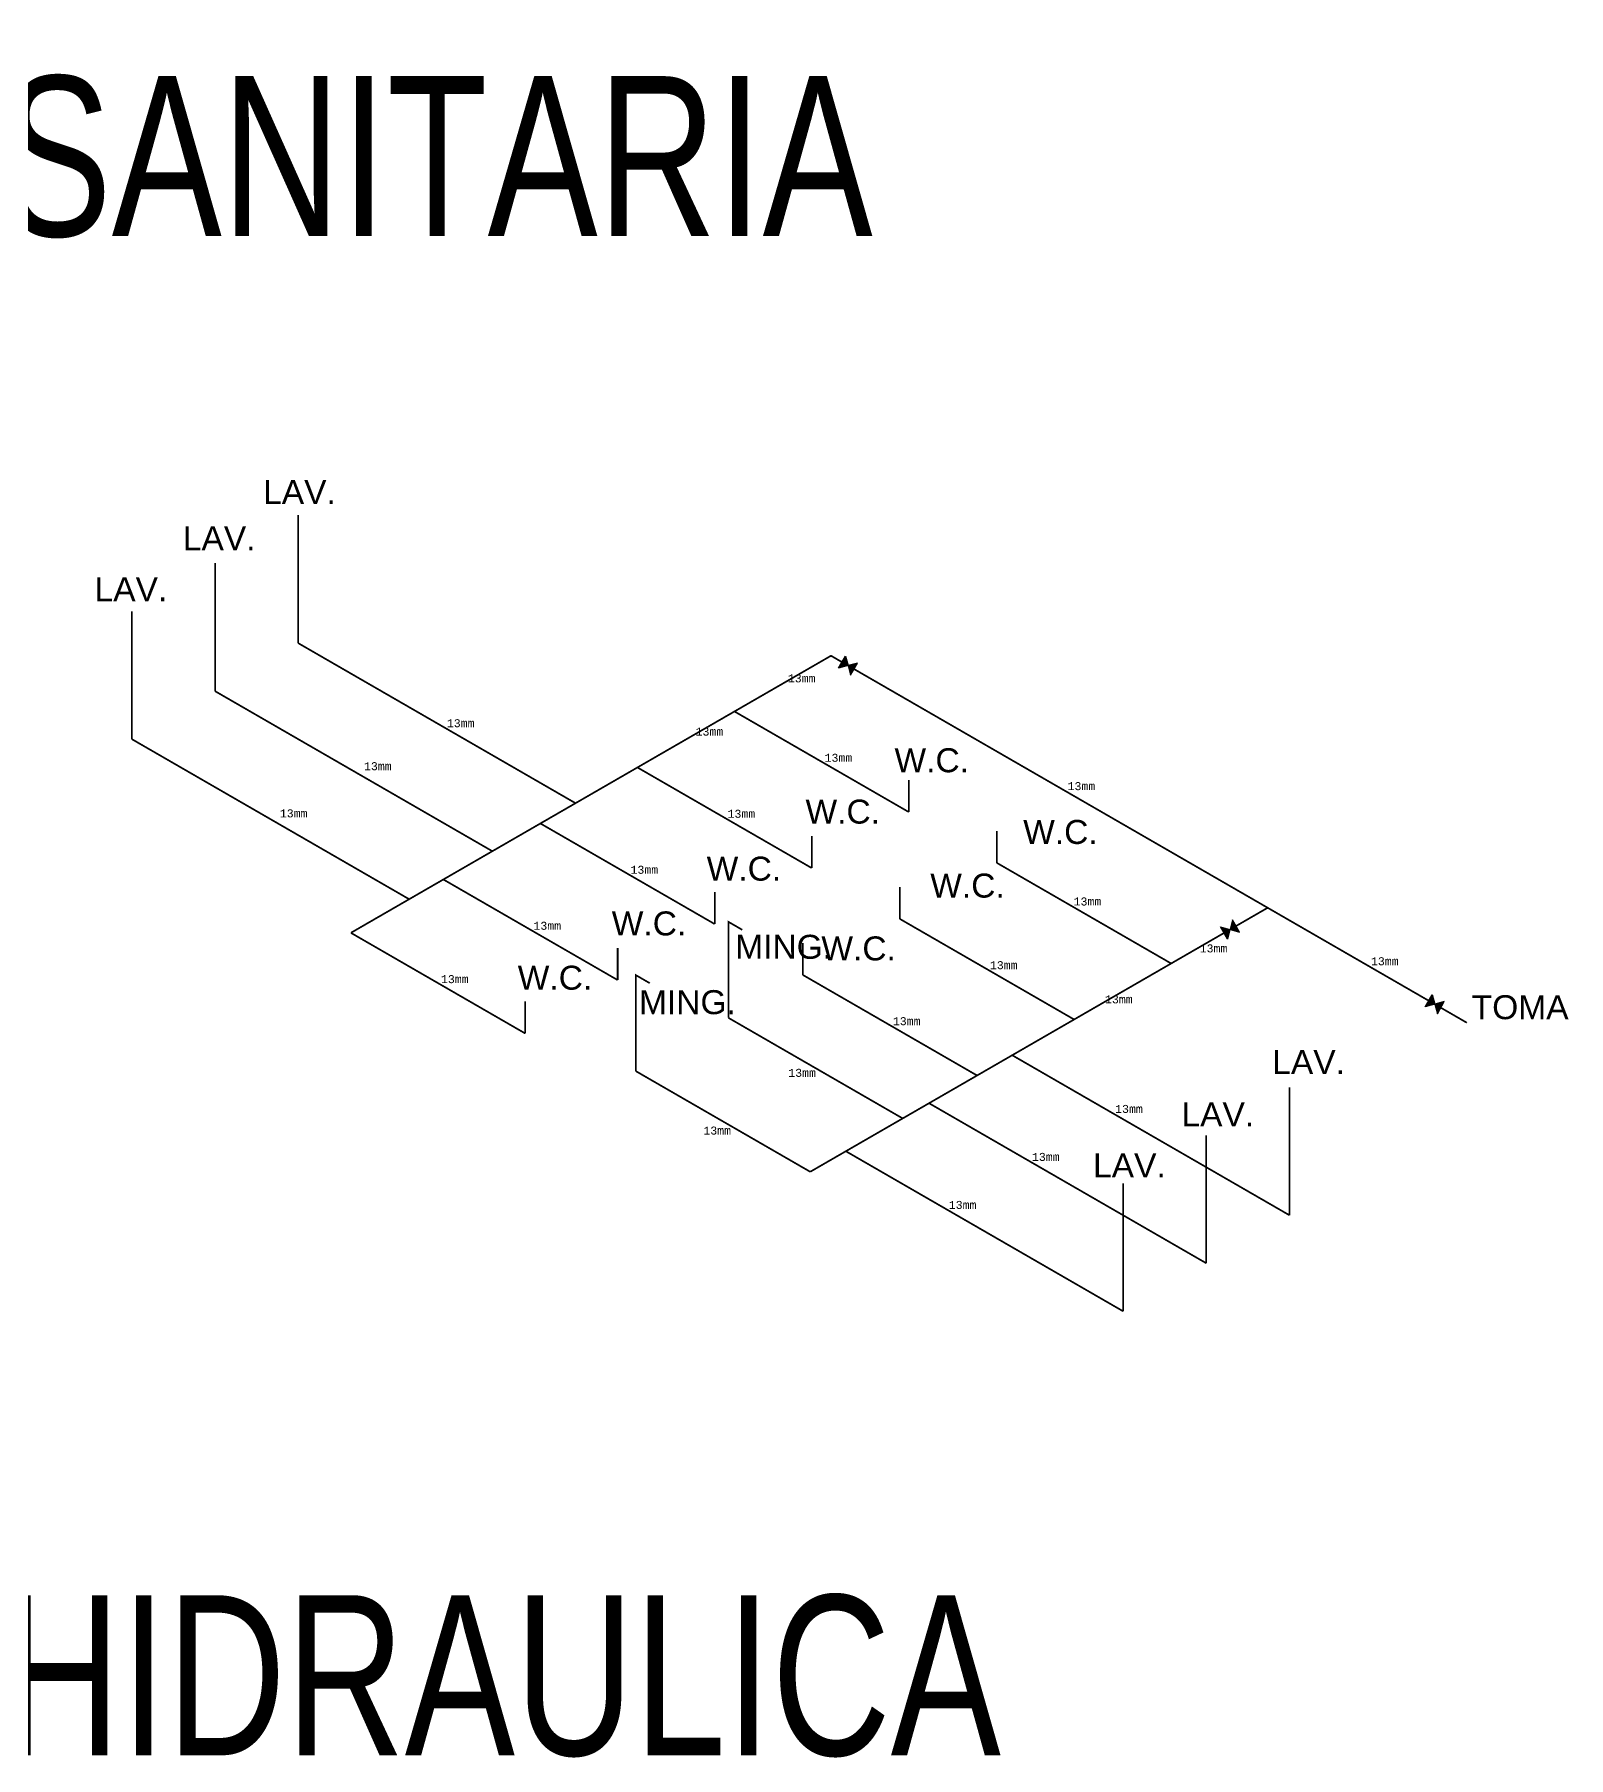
# Model space of a CAD drawing. Header units: millimetres. Extents: x 1309 to 1708, y 884 to 1242.
# Drawn here: x 1549.24 to 1558.82, y 1184.25 to 1195.02 of the extents above; entities that cross this region are included whole.
import ezdxf
from ezdxf.enums import TextEntityAlignment as Align

# ---------------------------------------------------------------- set-up
doc = ezdxf.new("R2010")
doc.units = ezdxf.units.MM
doc.linetypes.add('ACAD_ISO12W100', pattern=[22, 12, -3, 0.5, -3, 0.5, -3])
for name, color, linetype in [('IH', 170, 'Continuous'), ('LINEA LIMITE DE ZONIFICACION', 2, 'Continuous'), ('neutro', 7, 'Continuous')]:
    doc.layers.add(name, color=color, linetype=linetype)
doc.styles.add('MONOTXT4', font='MONOTXT4.shx')
doc.styles.add('SIMPLE', font='swissl.ttf')
doc.styles.add('TEXTO GENERAL', font='swissc.ttf', dxfattribs={"width": 0.9, "height": 1})

# ---------------------------------------------------------------- blocks, each defined once
blk = doc.blocks.new('SENTIDO')
at = {"lineweight": 30}
h = blk.add_hatch(color=256, dxfattribs=at)
h.dxf.hatch_style = 1
h.paths.add_polyline_path([(1545.109, 1192.5155), (1545.0963, 1192.5028), (1545.109, 1192.49)])
blk.add_lwpolyline([(1545.109, 1192.49), (1545.109, 1192.5155), (1545.0963, 1192.5028)], close=True, dxfattribs=at)
blk = doc.blocks.new('LLAVE DE PASO')
at = {"layer": 'IH', "lineweight": 30, "yscale": 3.422525640741255, "zscale": 3.422525640741255}
for p, xscale in [((6852.213, -2892.968), -3.422525640741255), ((-3724.05, -2892.968), 3.422525640741255)]:
    blk.add_blockref('SENTIDO', p, dxfattribs=dict(at, xscale=xscale))

msp = doc.modelspace()

# ---------------------------------------------------------------- linework, layer by layer
at = {"layer": 'neutro', "color": 5, "linetype": 'ACAD_ISO12W100', "ltscale": 0.005, "const_width": 0.01079}
for points in [[(1550.88686, 1192.01891), (1550.88686, 1191.66076), (1550.88686, 1191.37789), (1550.88686, 1191.21891)], [(1550.36725, 1191.71891), (1550.36725, 1191.36076), (1550.36725, 1191.07789), (1550.36725, 1190.91891)], [(1549.84763, 1191.41891), (1549.84763, 1191.06076), (1549.84763, 1190.77789), (1549.84763, 1190.61891)], [(1550.88686, 1191.21891), (1551.43133, 1190.90456), (1551.83812, 1190.6697), (1552.61891, 1190.21891)], [(1551.21561, 1189.40871), (1554.21483, 1191.14031), (1556.94281, 1189.56531), (1556.94281, 1189.56531)], [(1550.36725, 1190.91891), (1550.91172, 1190.60456), (1551.31851, 1190.3697), (1552.0993, 1189.91891)], [(1553.6119, 1190.79221), (1554.15637, 1190.47786), (1554.56316, 1190.243), (1554.70084, 1190.16351)], [(1549.84763, 1190.61891), (1550.3921, 1190.30456), (1550.79889, 1190.0697), (1551.57968, 1189.61891)], [(1553.00568, 1190.44221), (1553.55015, 1190.12786), (1553.95694, 1189.893), (1554.09462, 1189.81351)], [(1554.70084, 1190.36351), (1554.70084, 1190.28782), (1554.70084, 1190.21249), (1554.70084, 1190.16351)], [(1552.39946, 1190.09221), (1552.94393, 1189.77786), (1553.35072, 1189.543), (1553.4884, 1189.46351)], [(1554.09462, 1190.01351), (1554.09462, 1189.93782), (1554.09462, 1189.86249), (1554.09462, 1189.81351)], [(1555.25094, 1190.04591), (1555.25094, 1189.97022), (1555.25094, 1189.89489), (1555.25094, 1189.84591)], [(1555.25094, 1189.84591), (1555.79541, 1189.53156), (1556.2022, 1189.2967), (1556.33988, 1189.21721)], [(1551.79325, 1189.74221), (1552.33772, 1189.42786), (1552.74451, 1189.193), (1552.88219, 1189.11351)], [(1553.4884, 1189.66351), (1553.4884, 1189.58782), (1553.4884, 1189.51249), (1553.4884, 1189.46351)], [(1554.64472, 1189.69591), (1554.64472, 1189.62022), (1554.64472, 1189.54489), (1554.64472, 1189.49591)], [(1554.08513, 1187.91543), (1556.94281, 1189.56531), (1558.18728, 1188.84681), (1558.18728, 1188.84681)], [(1553.66043, 1189.42763), (1553.57383, 1189.47763), (1553.57383, 1189.0366), (1553.57383, 1188.87763)], [(1554.64472, 1189.49591), (1555.18919, 1189.18156), (1555.59598, 1188.9467), (1555.73366, 1188.86721)], [(1551.21561, 1189.40871), (1551.76008, 1189.09436), (1552.16687, 1188.8595), (1552.30455, 1188.78001)], [(1554.0385, 1189.34591), (1554.0385, 1189.27022), (1554.0385, 1189.19489), (1554.0385, 1189.14591)], [(1552.88219, 1189.31351), (1552.88219, 1189.23782), (1552.88219, 1189.16249), (1552.88219, 1189.11351)], [(1553.08279, 1189.09413), (1552.99619, 1189.14413), (1552.99619, 1188.7031), (1552.99619, 1188.54413)], [(1554.0385, 1189.14591), (1554.58297, 1188.83156), (1554.98976, 1188.5967), (1555.12744, 1188.51721)], [(1552.30455, 1188.98001), (1552.30455, 1188.90432), (1552.30455, 1188.82899), (1552.30455, 1188.78001)], [(1553.57383, 1188.87763), (1554.1183, 1188.56328), (1554.52509, 1188.32842), (1554.66277, 1188.24893)], [(1555.34689, 1188.64391), (1555.89136, 1188.32956), (1556.29816, 1188.0947), (1557.07894, 1187.64391)], [(1552.99619, 1188.54413), (1553.54066, 1188.22978), (1553.94745, 1187.99492), (1554.08513, 1187.91543)], [(1557.07894, 1188.44391), (1557.07894, 1188.08576), (1557.07894, 1187.80289), (1557.07894, 1187.64391)], [(1554.82728, 1188.34391), (1555.37175, 1188.02956), (1555.77854, 1187.7947), (1556.55933, 1187.34391)], [(1556.55933, 1188.14391), (1556.55933, 1187.78576), (1556.55933, 1187.50289), (1556.55933, 1187.34391)], [(1554.30766, 1188.04391), (1554.85213, 1187.72956), (1555.25892, 1187.4947), (1556.03971, 1187.04391)], [(1556.03971, 1187.84391), (1556.03971, 1187.48576), (1556.03971, 1187.20289), (1556.03971, 1187.04391)]]:
    msp.add_lwpolyline(points, dxfattribs=at)

# ---------------------------------------------------------------- block references
for p, rotation in [((-394.41441, 943.93214), 330.0000000000118), ((796.37494, -621.79853), 30.00000000004779), ((-390.74923, 941.81605), 330.0000000000118)]:
    msp.add_blockref('LLAVE DE PASO', p, dxfattribs=dict(rotation=rotation))

# ---------------------------------------------------------------- texts
at = {"color": 7, "style": 'SIMPLE'}
for s, p in [('LAV.', (1550.66721, 1192.08891)), ('LAV.', (1550.16579, 1191.79941)), ('LAV.', (1549.61438, 1191.48106)), ('W.C.', (1554.61149, 1190.41227)), ('W.C.', (1554.05555, 1190.0913)), ('W.C.', (1555.41535, 1189.96414)), ('W.C.', (1553.43814, 1189.73483)), ('W.C.', (1554.83485, 1189.62898)), ('W.C.', (1552.84516, 1189.39248)), ('MING.', (1553.6164, 1189.2464)), ('W.C.', (1554.15475, 1189.23633)), ('W.C.', (1552.25783, 1189.05338)), ('MING.', (1553.01545, 1188.90041)), ('TOMA', (1558.21743, 1188.86906)), ('LAV.', (1556.97152, 1188.52618)), ('LAV.', (1556.40429, 1188.1987)), ('LAV.', (1555.85194, 1187.8798))]:
    msp.add_text(s, height=0.15, dxfattribs=at).set_placement(p)
at = {"layer": 'IH', "color": 2, "style": 'MONOTXT4'}
for p in [(1554.03164, 1190.99905), (1551.90154, 1190.71857), (1553.45536, 1190.66634), (1554.26113, 1190.50285), (1551.38391, 1190.45007), (1555.77913, 1190.3254), (1550.85802, 1190.15527), (1553.65491, 1190.15285), (1553.0487, 1189.80285), (1555.81696, 1189.60459), (1552.44248, 1189.45285), (1556.60453, 1189.31138), (1555.29395, 1189.20655), (1557.67457, 1189.23106), (1551.86484, 1189.11935), (1556.01308, 1188.99304), (1554.68774, 1188.85655), (1554.03437, 1188.53378), (1556.07627, 1188.30828), (1553.50388, 1188.17305), (1555.55666, 1188.00828), (1555.03704, 1187.70828)]:
    msp.add_text('13mm', height=0.05, rotation=359.997934, dxfattribs=at).set_placement(p, align=Align.MIDDLE)
at = {"layer": 'LINEA LIMITE DE ZONIFICACION', "ltscale": 0.01, "style": 'TEXTO GENERAL', "width": 0.9}
for s, p in [('INSTALACIÓN SANITARIA', (1541.87435, 1193.76247)), ('INSTALACIÓN HIDRAULICA', (1541.87435, 1184.26909))]:
    msp.add_text(s, height=1, dxfattribs=at).set_placement(p)

doc.saveas('drawing.dxf')
